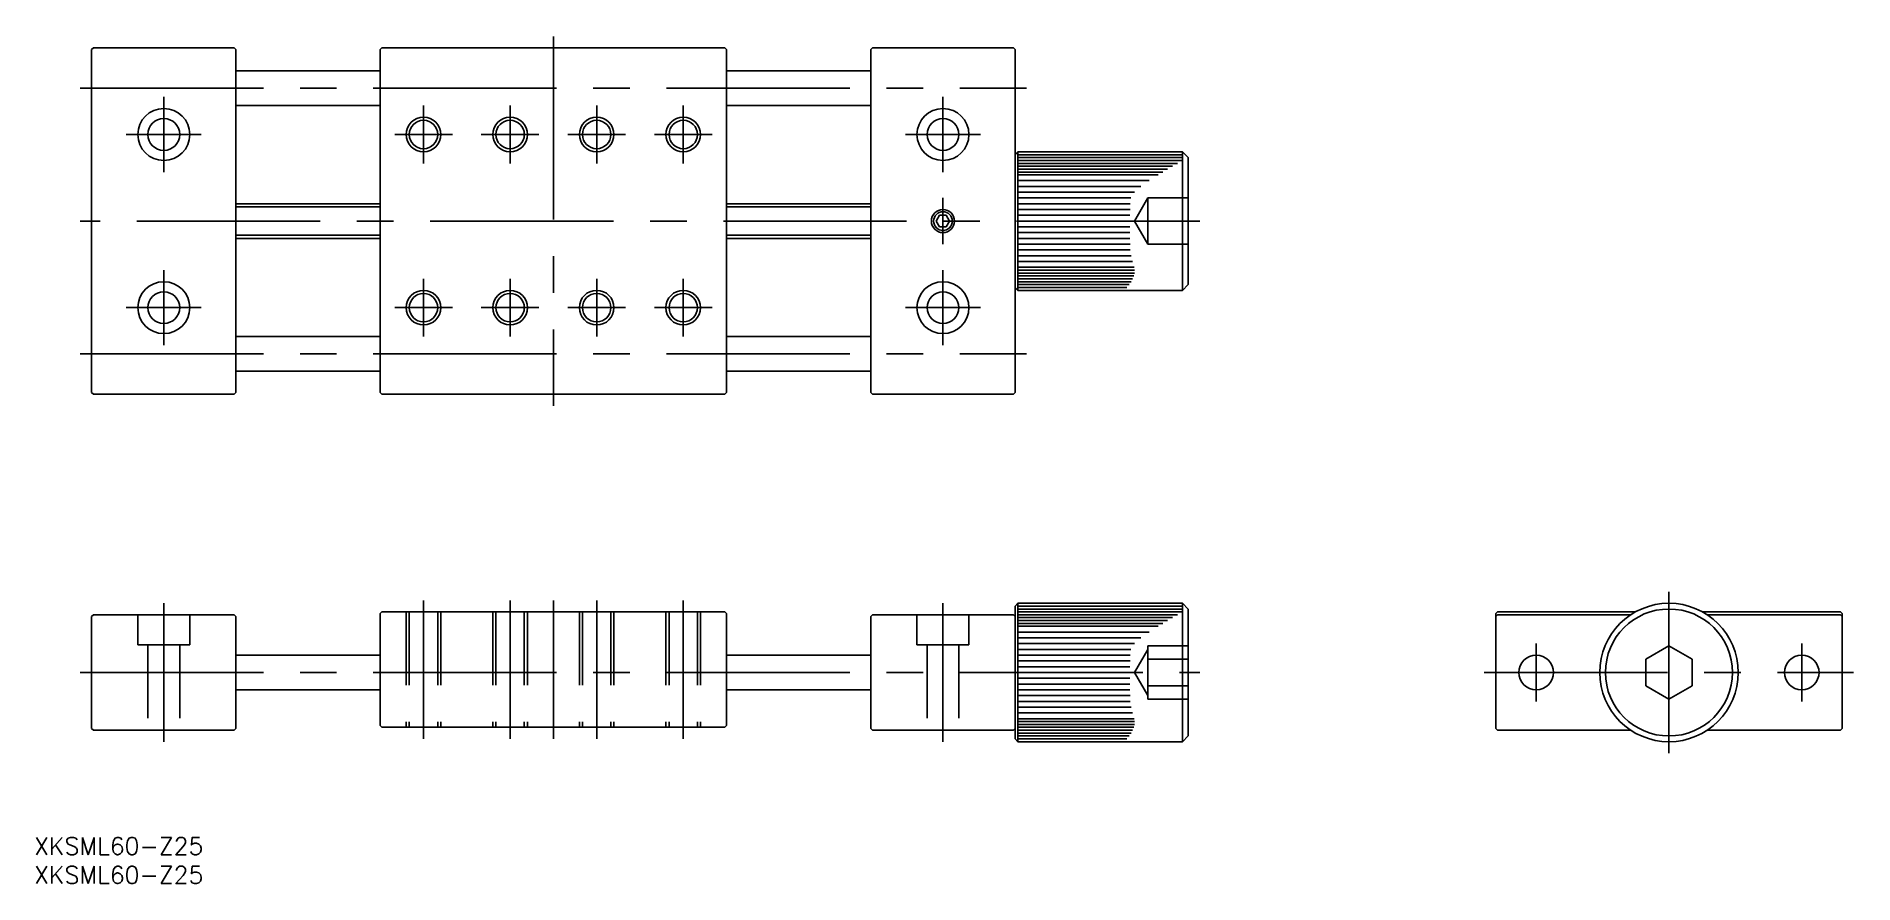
# Model space of a CAD drawing. Extents: x -283 to 32, y -37 to 110.
import ezdxf

# ---------------------------------------------------------------- set-up
doc = ezdxf.new("R2010")
doc.units = 0
doc.linetypes.add('CENTER', pattern=[50.8, 31.75, -6.35, 6.35, -6.35])
doc.linetypes.add('DASHED', pattern=[19.05, 12.7, -6.35])
doc.layers.get('0').update_dxf_attribs({"linetype": 'CONTINUOUS'})
doc.layers.add('CENTER', color=1, linetype='CONTINUOUS')
doc.styles.get("Standard").update_dxf_attribs({"font": 'txt.shx', "height": 3, "bigfont": 'bigfont.shx'})

msp = doc.modelspace()

# ---------------------------------------------------------------- linework, layer by layer
at = {"color": 7, "linetype": 'CONTINUOUS'}
for p, q in [((-272.99, 108.21), (-273.29, 107.91)), ((-273.29, 107.91), (-273.29, 48.51)), ((-272.99, 108.21), (-248.59, 108.21)), ((-248.59, 108.21), (-248.29, 107.91)), ((-248.29, 107.91), (-248.29, 48.51)), ((-223.29, 107.91), (-222.99, 108.21)), ((-223.29, 107.91), (-223.29, 48.51)), ((-163.59, 108.21), (-222.99, 108.21)), ((-163.59, 108.21), (-163.29, 107.91)), ((-163.29, 48.51), (-163.29, 107.91)), ((-137.99, 108.21), (-138.29, 107.91)), ((-138.29, 107.91), (-138.29, 48.51)), ((-137.99, 108.21), (-113.59, 108.21)), ((-113.59, 108.21), (-113.29, 107.91)), ((-113.29, 107.91), (-113.29, 48.51)), ((-248.29, 104.21), (-223.29, 104.21)), ((-163.29, 104.21), (-138.29, 104.21)), ((-248.29, 98.21), (-223.29, 98.21)), ((-163.29, 98.21), (-138.29, 98.21)), ((-112.79, 90.21), (-113.29, 89.71)), ((-113.29, 89.71), (-113.29, 66.71)), ((-112.79, 90.21), (-84.29, 90.21)), ((-112.79, 90.21), (-112.79, 66.21)), ((-112.79, 89.71), (-84.29, 89.71)), ((-84.29, 89.21), (-112.79, 89.21)), ((-112.79, 88.71), (-84.29, 88.71)), ((-85.16, 88.21), (-112.79, 88.21)), ((-84.29, 90.21), (-84.29, 66.21)), ((-83.29, 89.21), (-84.29, 90.21)), ((-83.29, 89.21), (-83.29, 67.21)), ((-112.79, 87.71), (-86.02, 87.71)), ((-86.87, 87.21), (-112.79, 87.21)), ((-112.79, 86.71), (-87.7, 86.71)), ((-88.52, 86.21), (-112.79, 86.21)), ((-112.79, 85.21), (-90.07, 85.21)), ((-91.49, 84.21), (-112.79, 84.21)), ((-112.79, 83.21), (-92.59, 83.21)), ((-93.23, 82.21), (-112.79, 82.21)), ((-223.29, 81.21), (-248.29, 81.21)), ((-163.29, 81.21), (-138.29, 81.21)), ((-126.37, 79.21), (-126.94, 78.21)), ((-125.21, 79.21), (-126.37, 79.21)), ((-124.63, 78.21), (-125.21, 79.21)), ((-112.79, 81.21), (-93.33, 81.21)), ((-93.38, 80.21), (-112.79, 80.21)), ((-112.79, 79.21), (-93.41, 79.21)), ((-126.94, 78.21), (-126.37, 77.21)), ((-126.37, 77.21), (-125.21, 77.21)), ((-125.21, 77.21), (-124.63, 78.21)), ((-93.42, 77.21), (-112.79, 77.21)), ((-112.79, 76.21), (-93.42, 76.21)), ((-248.29, 75.21), (-223.29, 75.21)), ((-138.29, 75.21), (-163.29, 75.21)), ((-93.4, 75.21), (-112.79, 75.21)), ((-112.79, 74.21), (-93.38, 74.21)), ((-93.33, 73.21), (-112.79, 73.21)), ((-93.21, 72.21), (-112.79, 72.21)), ((-112.79, 71.21), (-92.95, 71.21)), ((-92.66, 70.21), (-112.79, 70.21)), ((-112.79, 69.71), (-92.58, 69.71)), ((-112.79, 66.21), (-113.29, 66.71)), ((-92.59, 69.21), (-112.79, 69.21)), ((-112.79, 68.71), (-92.72, 68.71)), ((-92.93, 68.21), (-112.79, 68.21)), ((-112.79, 67.71), (-93.21, 67.71)), ((-93.55, 67.21), (-112.79, 67.21)), ((-112.79, 66.71), (-93.91, 66.71)), ((-84.29, 66.21), (-112.79, 66.21)), ((-84.29, 66.21), (-83.29, 67.21)), ((-248.29, 58.21), (-223.29, 58.21)), ((-163.29, 58.21), (-138.29, 58.21)), ((-223.29, 52.21), (-248.29, 52.21)), ((-138.29, 52.21), (-163.29, 52.21)), ((-272.99, 48.21), (-273.29, 48.51)), ((-272.99, 48.21), (-248.59, 48.21)), ((-248.59, 48.21), (-248.29, 48.51)), ((-222.99, 48.21), (-223.29, 48.51)), ((-222.99, 48.21), (-163.59, 48.21)), ((-163.59, 48.21), (-163.29, 48.51)), ((-137.99, 48.21), (-138.29, 48.51)), ((-137.99, 48.21), (-113.59, 48.21)), ((-113.59, 48.21), (-113.29, 48.51)), ((-273.29, 9.7), (-272.99, 10)), ((-273.29, 9.7), (-273.29, -9.7)), ((-272.99, 10), (-248.59, 10)), ((-248.59, 10), (-248.29, 9.7)), ((-248.29, 9.7), (-248.29, -9.7)), ((-223.29, 10.2), (-222.99, 10.5)), ((-223.29, 10.2), (-223.29, -9.2)), ((-163.59, 10.5), (-222.99, 10.5)), ((-212.99, 10.5), (-219.93, 10.5)), ((-163.59, 10.5), (-163.29, 10.2)), ((-163.29, 10.2), (-163.29, -9.2)), ((-138.29, 9.7), (-137.99, 10)), ((-138.29, -9.7), (-138.29, 9.7)), ((-137.99, 10), (-113.59, 10)), ((-113.29, 9.7), (-113.59, 10)), ((-112.79, 12), (-113.29, 11.5)), ((-113.29, 11.5), (-113.29, -11.5)), ((-113.29, 9.7), (-113.29, -9.7)), ((-113.29, 9.7), (-113.29, -9.7)), ((-112.79, 12), (-84.29, 12)), ((-112.79, 12), (-112.79, -12)), ((-112.79, 11.5), (-84.29, 11.5)), ((-84.29, 11), (-112.79, 11)), ((-112.79, 10.5), (-84.29, 10.5)), ((-85.16, 10), (-112.79, 10)), ((-112.79, 9.5), (-86.02, 9.5)), ((-84.29, 12), (-84.29, -12)), ((-83.29, 11), (-84.29, 12)), ((-83.29, 11), (-83.29, -11)), ((-29.7, 10.5), (-30, 10.2)), ((-30, 10.2), (-30, -9.7)), ((-29.7, 10), (-30, 9.7)), ((-29.7, 10.5), (-5.81, 10.5)), ((-29.7, 10), (-6.63, 10)), ((5.81, 10.5), (29.7, 10.5)), ((6.63, 10), (29.7, 10)), ((29.7, 10.5), (30, 10.2)), ((29.7, 10), (30, 9.7)), ((30, 10.2), (30, -9.7)), ((-86.87, 9), (-112.79, 9)), ((-112.79, 8.5), (-87.7, 8.5)), ((-88.52, 8), (-112.79, 8)), ((-112.79, 7), (-90.07, 7)), ((-91.49, 6), (-112.79, 6)), ((-112.79, 5), (-92.59, 5)), ((-93.23, 4), (-112.79, 4)), ((0, 4.62), (-4, 2.31)), ((4, 2.31), (0, 4.62)), ((-248.29, 3), (-223.29, 3)), ((-163.29, 3), (-138.29, 3)), ((-112.79, 3), (-93.33, 3)), ((-93.38, 2), (-112.79, 2)), ((-112.79, 1), (-93.41, 1)), ((-4, 2.31), (-4, -2.31)), ((4, -2.31), (4, 2.31)), ((-223.29, -3), (-248.29, -3)), ((-138.29, -3), (-163.29, -3)), ((-93.42, -1), (-112.79, -1)), ((-112.79, -2), (-93.42, -2)), ((-93.4, -3), (-112.79, -3)), ((-4, -2.31), (0, -4.62)), ((0, -4.62), (4, -2.31)), ((-112.79, -4), (-93.38, -4)), ((-93.33, -5), (-112.79, -5)), ((-93.21, -6), (-112.79, -6)), ((-222.99, -9.5), (-223.29, -9.2)), ((-163.59, -9.5), (-163.29, -9.2)), ((-112.79, -7), (-92.95, -7)), ((-92.66, -8), (-112.79, -8)), ((-112.79, -8.5), (-92.58, -8.5)), ((-92.59, -9), (-112.79, -9)), ((-272.99, -10), (-273.29, -9.7)), ((-248.59, -10), (-272.99, -10)), ((-248.59, -10), (-248.29, -9.7)), ((-222.99, -9.5), (-163.59, -9.5)), ((-137.99, -10), (-138.29, -9.7)), ((-113.59, -10), (-137.99, -10)), ((-113.59, -10), (-113.29, -9.7)), ((-112.79, -12), (-113.29, -11.5)), ((-112.79, -9.5), (-92.72, -9.5)), ((-92.93, -10), (-112.79, -10)), ((-112.79, -10.5), (-93.21, -10.5)), ((-93.55, -11), (-112.79, -11)), ((-112.79, -11.5), (-93.91, -11.5)), ((-84.29, -12), (-112.79, -12)), ((-84.29, -12), (-83.29, -11)), ((-29.7, -10), (-30, -9.7)), ((-29.7, -10), (-6.63, -10)), ((6.63, -10), (29.7, -10)), ((29.7, -10), (30, -9.7))]:
    msp.add_line(p, q, dxfattribs=at)
at = {"color": 3, "linetype": 'DASHED'}
for p, q in [((-90.29, 82.21), (-92.6, 78.21)), ((-83.29, 82.21), (-90.29, 82.21)), ((-90.29, 82.21), (-90.29, 74.21)), ((-90.29, 74.21), (-92.6, 78.21)), ((-90.29, 78.21), (-83.29, 78.21)), ((-90.29, 74.21), (-83.29, 74.21)), ((-265.29, 10), (-265.29, 4.8)), ((-256.29, 4.8), (-256.29, 10)), ((-218.79, 10.5), (-218.79, -9.5)), ((-218.25, 10.5), (-218.25, -9.5)), ((-213.33, 10.5), (-213.33, -9.5)), ((-212.79, 10.5), (-212.79, -9.5)), ((-203.79, 10.5), (-203.79, -9.5)), ((-203.25, 10.5), (-203.25, -9.5)), ((-198.33, 10.5), (-198.33, -9.5)), ((-197.79, 10.5), (-197.79, -9.5)), ((-188.79, 10.5), (-188.79, -9.5)), ((-188.25, 10.5), (-188.25, -9.5)), ((-183.33, 10.5), (-183.33, -9.5)), ((-182.79, 10.5), (-182.79, -9.5)), ((-173.79, 10.5), (-173.79, -9.5)), ((-173.25, 10.5), (-173.25, -9.5)), ((-168.33, 10.5), (-168.33, -9.5)), ((-167.79, 10.5), (-167.79, -9.5)), ((-130.29, 10), (-130.29, 4.8)), ((-121.29, 4.8), (-121.29, 10)), ((-265.29, 4.8), (-256.29, 4.8)), ((-263.54, 4.8), (-263.54, -10)), ((-258.04, 4.8), (-258.04, -10)), ((-130.29, 4.8), (-121.29, 4.8)), ((-128.54, 4.8), (-128.54, -10)), ((-123.04, 4.8), (-123.04, -10)), ((-90.29, 4), (-92.6, 0)), ((-90.29, 4.62), (-90.29, -4.62)), ((-83.29, 4.62), (-90.29, 4.62)), ((-83.29, 2.31), (-90.29, 2.31)), ((-90.29, -4), (-92.6, 0)), ((-83.29, -2.31), (-90.29, -2.31)), ((-83.29, -4.62), (-90.29, -4.62))]:
    msp.add_line(p, q, dxfattribs=at)
at = {"color": 3, "linetype": 'CONTINUOUS'}
for p, q in [((-248.29, 80.67), (-223.29, 80.67)), ((-163.29, 80.67), (-138.29, 80.67)), ((-223.29, 75.75), (-248.29, 75.75)), ((-138.29, 75.75), (-163.29, 75.75))]:
    msp.add_line(p, q, dxfattribs=at)
at = {"color": 7, "linetype": 'CONTINUOUS'}
for centre, radius in [((-260.79, 93.21), 4.5), ((-125.79, 93.21), 4.5), ((-260.79, 93.21), 2.75), ((-215.79, 93.21), 2.46), ((-200.79, 93.21), 2.46), ((-185.79, 93.21), 2.46), ((-170.79, 93.21), 2.46), ((-125.79, 93.21), 2.75), ((-125.79, 78.21), 1.62), ((-260.79, 63.21), 4.5), ((-125.79, 63.21), 4.5), ((-260.79, 63.21), 2.75), ((-215.79, 63.21), 2.46), ((-200.79, 63.21), 2.46), ((-185.79, 63.21), 2.46), ((-170.79, 63.21), 2.46), ((-125.79, 63.21), 2.75), ((0, 0), 12), ((0, 0), 11), ((-23, 0), 3), ((23, 0), 3)]:
    msp.add_circle(centre, radius, dxfattribs=at)
at = {"color": 3, "linetype": 'CONTINUOUS'}
for centre, radius in [((-215.79, 93.21), 3), ((-200.79, 93.21), 3), ((-185.79, 93.21), 3), ((-170.79, 93.21), 3), ((-125.79, 78.21), 2), ((-215.79, 63.21), 3), ((-200.79, 63.21), 3), ((-185.79, 63.21), 3), ((-170.79, 63.21), 3)]:
    msp.add_circle(centre, radius, dxfattribs=at)
at = {"layer": 'CENTER', "color": 1, "linetype": 'CENTER'}
for p, q in [((-193.29, 110.21), (-193.29, 46.21)), ((-275.29, 101.21), (-111.29, 101.21)), ((-260.79, 99.71), (-260.79, 86.71)), ((-215.79, 98.21), (-215.79, 88.21)), ((-200.79, 98.21), (-200.79, 88.21)), ((-185.79, 98.21), (-185.79, 88.21)), ((-170.79, 98.21), (-170.79, 88.21)), ((-125.79, 99.71), (-125.79, 86.71)), ((-267.29, 93.21), (-254.29, 93.21)), ((-220.79, 93.21), (-210.79, 93.21)), ((-205.79, 93.21), (-195.79, 93.21)), ((-190.79, 93.21), (-180.79, 93.21)), ((-175.79, 93.21), (-165.79, 93.21)), ((-132.29, 93.21), (-119.29, 93.21)), ((-125.79, 82.21), (-125.79, 74.21)), ((-81.29, 78.21), (-275.29, 78.21)), ((-260.79, 69.71), (-260.79, 56.71)), ((-125.79, 69.71), (-125.79, 56.71)), ((-215.79, 68.21), (-215.79, 58.21)), ((-200.79, 68.21), (-200.79, 58.21)), ((-185.79, 68.21), (-185.79, 58.21)), ((-170.79, 68.21), (-170.79, 58.21)), ((-267.29, 63.21), (-254.29, 63.21)), ((-220.79, 63.21), (-210.79, 63.21)), ((-205.79, 63.21), (-195.79, 63.21)), ((-190.79, 63.21), (-180.79, 63.21)), ((-175.79, 63.21), (-165.79, 63.21)), ((-132.29, 63.21), (-119.29, 63.21)), ((-275.29, 55.21), (-111.29, 55.21)), ((0, 14), (0, -14)), ((-260.79, 12), (-260.79, -12)), ((-215.79, 12.5), (-215.79, -11.5)), ((-200.79, 12.5), (-200.79, -11.5)), ((-193.29, 12.5), (-193.29, -11.5)), ((-185.79, 12.5), (-185.79, -11.5)), ((-170.79, 12.5), (-170.79, -11.5)), ((-125.79, 12), (-125.79, -12)), ((-23, 5), (-23, -5)), ((23, 5), (23, -5)), ((-275.29, 0), (-81.29, 0)), ((-32, 0), (32, 0))]:
    msp.add_line(p, q, dxfattribs=at)

# ---------------------------------------------------------------- texts
at = {"color": 7, "linetype": 'CONTINUOUS'}
for p in [(-283.26, -31.58), (-283.26, -36.58)]:
    msp.add_text('XKSML60-Z25', height=3, dxfattribs=at).set_placement(p)

doc.saveas('drawing.dxf')
